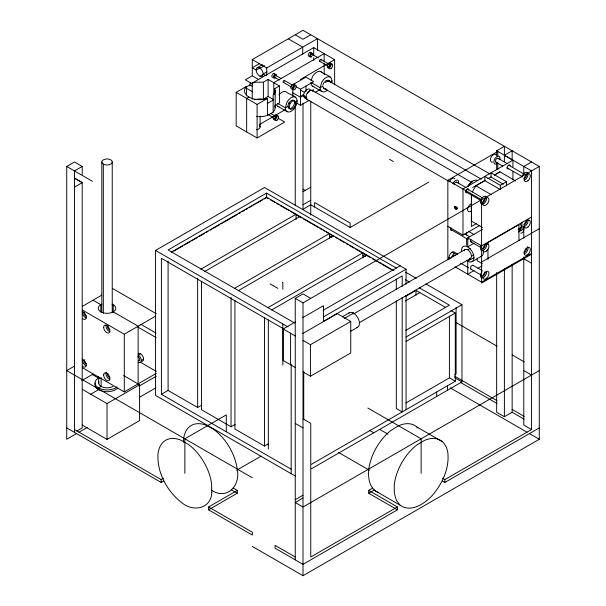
<?xml version="1.0" encoding="UTF-8"?>
<svg xmlns="http://www.w3.org/2000/svg" width="606" height="606" viewBox="0 0 606 606"><rect width="100%" height="100%" fill="white"/><g stroke="black" fill="none" stroke-linecap="round" stroke-linejoin="round"><path stroke-width="0.91" d="M246.65 131.926L246.65 98.392L248.975 97.051M246.506 95.846L246.506 86.4L236.189 92.354L236.189 125.889L257.111 137.971L257.111 104.429L267.42 98.475L267.42 115.481L263.799 116.352A15.347 8.863 0 0 1 256.633 116.458M334.626 84.825L334.626 59.676L313.711 47.594L252.232 83.09L252.232 99.157M457.038 207.441C457.666 209.752 454.432 207.35 455.977 206.502M523.682 226.811L523.682 230.515A8.772 5.06 60 0 1 520.796 233.196M274.707 105.732L279.442 103.005L279.442 85.991L274.707 88.726L275.177 90.786L274.654 93.074L273.147 95.172L273.147 112.178L267.42 115.481M275.177 90.786L275.177 107.792L274.654 110.087L273.147 112.178M311.075 80.462L312.605 76.515A8.355 4.825 -60 0 1 320.96 71.697C324.195 74.871 332.02 75.174 331.997 80.893A8.355 4.825 -60 0 1 331.793 82.772M472.392 191.89L475.899 185.641M289.039 102.891L289.592 102.073A4.659 2.689 -60 0 1 292.092 100.255L293.569 100.384A4.659 2.689 -60 0 1 293.569 105.762A4.659 2.689 -60 0 1 288.91 108.451A4.659 2.689 -60 0 1 288.91 103.073L290.198 103.558L290.751 102.747A4.659 2.689 -60 0 1 293.251 100.922L293.933 100.838M293.425 100.346L294.728 101.05A4.659 2.689 -60 0 1 294.728 106.429A4.659 2.689 -60 0 1 290.069 109.125A4.659 2.689 -60 0 1 290.069 103.74L290.198 103.558M246.506 86.4L244.998 88.491A15.347 8.863 0 0 0 263.799 99.346L267.42 98.475M325.596 82.628L327.248 81.166L329.573 80.931A4.659 2.689 -60 0 1 330.429 82.151M471.521 210.729L470.688 211.342A4.386 2.53 -60 0 1 467.582 209.555A4.386 2.53 -60 0 1 470.688 204.184L471.521 203.836M76.53 433.616L66.721 439.282L66.721 166.445L74.47 161.969L82.219 166.445L82.219 174.505M252.528 84.007L245.301 79.833L252.278 75.803L252.278 59.585L303 30.3L512.153 150.78L512.153 160.226M259.641 63.501L252.278 67.751L256.171 70.001A4.931 2.848 60 0 0 259.656 76.038L260.565 76.424A4.931 2.848 60 0 0 263.148 74.023L266.92 71.849M82.219 166.445L74.47 170.922L74.47 432.389M310.749 34.777L303 39.254L295.251 34.777M257.194 67.743L262.474 64.691M259.944 67.819L256.171 70.001A4.931 2.848 60 0 1 259.656 67.986L260.565 68.645A4.931 2.848 60 0 1 263.148 74.023L266.011 75.682M260.027 68.251L264.549 65.637M252.278 59.585L266.731 67.933L317.453 38.648L317.453 50.359M260.027 76.197L263.178 74.379M245.301 87.597L249.907 84.938L252.316 86.325M74.47 187.14L82.219 182.671L74.47 178.194M252.232 83.09L255.853 82.227L263.39 82.196L268.117 79.462L279.442 85.991M254.043 99.664L259.822 98.929L263.39 99.202L268.117 96.468L273.783 99.732L267.314 103.467M300.462 79.401L334.626 59.676M292.774 84.734L305.954 77.129L313.703 81.605L300.523 89.211L295.872 86.529M300.523 96.377L303.629 94.581M312.151 90.559L313.703 89.658M295.19 102.141L297.145 101.005C297.175 95.286 289.35 94.99 286.115 91.817A8.355 4.825 -60 0 0 278.987 94.847M330.035 82.022L331.997 80.893M259.482 124.518L273.397 116.481M274.215 116.011L284.865 109.868M315.158 92.37L320.074 89.536M296.645 103.088L300.523 105.323L309.052 100.399M257.111 137.971L284.676 122.048L278.237 118.337M295.592 476.24L155.545 395.377L155.545 250.437L264.542 187.504L406.065 269.208L406.065 284.275M396.316 268.057L266.549 193.132L168.097 249.975L294.599 323.013M171.346 252.149L266.549 197.185L393.923 270.723M173.793 251.164L182.739 245.998M184.368 245.059L190.064 241.764M191.693 240.824L197.389 237.537M199.01 236.598L204.707 233.31M206.335 232.371L207.964 231.431M210.403 230.022L212.032 229.083M213.66 228.144L219.357 224.856M220.985 223.917L237.257 214.524M238.885 213.585L240.506 212.645M242.135 211.706L244.574 210.297M246.203 209.358L247.831 208.411M249.46 207.472L251.899 206.063M253.528 205.123L255.156 204.184M256.785 203.245L262.481 199.957M264.102 199.018L266.549 197.609L268.14 198.533M82.446 306.295L101.785 295.13M303 191.708L310.749 187.231M303 204.775L310.749 200.298M200.881 269.2L296.084 214.236L296.084 219.387M204.76 271.435L299.955 216.478L299.955 216.903M82.477 310.067L124.291 334.217L155.545 316.173M74.47 366.122L66.721 370.599L252.331 477.763M234.295 288.486L329.49 233.53L329.49 238.673M81.757 380.583L92.953 374.122M238.173 290.728L333.368 235.764L333.368 236.189L329.49 233.954M303 103.126L303 209.252L310.749 204.775L350.132 227.515L428.897 182.042M140.501 353.775L138.176 355.116A4.386 2.53 60 0 1 141.274 360.487A4.386 2.53 60 0 1 138.176 362.282M496.647 155.5L496.647 150.78L504.397 146.304L504.397 161.726M447.842 259.898L447.842 180.285L497.791 151.439L497.791 156.151M141.274 360.487L143.599 359.146M282.457 282.502L282.843 282.275L282.843 289.297M512.153 150.78L504.397 155.287L512.926 160.181L512.926 166.771M90.748 394.188L98.498 389.719L98.498 387.923L101.119 386.416L101.119 377.44M512.926 160.181L462.976 189.019L462.976 235.12L447.842 226.386M472.756 187.459L484.845 180.474M487.951 178.687L491.049 176.891M494.276 175.028L499.927 171.771L515.683 181.042M484.845 180.656L484.845 176.391L500.351 185.345L500.351 189.602L484.845 180.656L475.899 185.822L491.33 194.731M494.276 175.21L499.927 171.945M267.708 307.78L362.903 252.816L362.903 257.967M82.477 367.751L124.291 391.893L156.227 373.394M82.219 389.272L107.027 403.588L139.585 384.795L123.669 375.561M139.069 386.143L156.242 376.235M271.586 310.014L366.781 255.058L366.781 255.482M295.251 559.853L295.251 298.387L303 293.91L310.749 298.387M252.331 546.445L303 575.7L539.279 439.282L539.279 166.445L531.53 161.969L523.781 166.445L523.781 173.975M454.432 207.282A1.644 0.947 60 0 1 456.174 207.123A1.644 0.947 60 0 1 456.174 209.449A1.644 0.947 60 0 1 454.432 207.282L455.591 207.055M456.757 208.623L457.53 208.176M500.351 185.345L506.555 181.762L506.555 186.027M76.795 431.048L82.219 427.919L82.219 182.557L74.47 178.081M78.985 432.207L87.158 427.48M139.486 397.271L155.833 387.832M539.279 166.445L303 302.864L295.251 298.387M283.843 328.982L161.416 258.308L161.416 394.301L168.097 390.446L197.632 407.497L201.7 405.149M295.251 321.983L283.154 328.967L283.154 360.479L295.251 367.456M302.508 317.794L323.468 305.697L323.468 321.453M323.089 310.333L400.187 265.822M476.263 223.652L471.362 226.485L471.362 195.39M82.219 425.071L107.027 439.395L139.585 420.594L139.585 384.795M462.976 235.12L479.354 225.667M323.293 316.999L406.065 269.208M474.059 243.233L467.749 246.884L467.749 237.878L482.437 229.394M323.271 321.491L402.195 275.927L402.195 286.312M302.561 333.656L337.231 313.643L350.753 321.453L350.753 352.957L310.439 376.228L303 371.932M342.375 316.779L349.367 312.741M344.216 318.536L353.548 313.15A8.355 4.825 60 0 1 359.252 321.506A8.355 4.825 60 0 1 356.502 327.588M353.381 314.037L465.135 249.52M467.749 249.778L470.203 248.362M531.53 217.024L481.581 245.862L467.749 237.878M303 340.428L310.439 344.723L350.753 321.453M471.438 256.171L473.892 254.755M518.115 229.227L521.387 227.333M359.419 322.612L470.354 258.565M405.512 296.425L416.004 290.365L445.425 307.356M474.059 257.558L467.749 261.201L467.749 274.185L474.059 270.534M518.372 231.977L523.895 228.78M350.73 331.247L357.722 327.21M472.127 261.64L481.603 256.171M405.353 300.993L419.882 292.607M481.581 262.027L539.279 228.712M478.028 268.246L482.073 265.913M201.503 281.298L201.503 409.732L231.045 426.783L235.113 424.435M531.53 253.331L481.581 282.169L455.008 266.829M531.53 254.225L481.581 283.063L481.581 199.76L447.842 180.285M405.838 330.338L449.417 305.182L419.216 287.744M406.065 336.997L461.969 304.72L461.969 381.878L311.492 468.756M74.47 429.548L161.143 479.588L163.605 478.172M66.721 427.919L161.143 482.429L163.605 481.012M406.065 341.473L455.295 313.052L455.295 381.257L311.492 464.279M234.916 300.584L234.916 429.025L264.451 446.077L268.519 443.728M236.696 470.211L261.072 456.144M208.57 506.972L237.272 490.405L237.272 493.246L208.57 509.813L208.57 506.972L252.331 532.235L252.331 535.075L208.57 509.813M405.838 403.028L449.417 377.864L455.295 381.257M454.606 374.872L456.091 374.016L456.091 307.674M295.251 499.692L303 495.223M303 498.064L295.251 502.541L303 507.01L539.279 370.599M368.728 490.405L397.43 506.972L397.43 509.813L368.728 493.246L368.728 490.405L372.819 488.042M368.728 493.246L374.455 489.943M496.647 272.548L496.647 412.254L504.397 416.723L512.153 412.254L524.122 419.163M397.43 506.972L310.749 557.012L310.749 423.329L303 418.852M442.395 478.172L444.857 479.588L531.53 429.548L531.53 170.922L496.647 150.78M397.43 509.813L303 564.33L275.094 548.218L275.094 545.377L295.251 557.012M442.395 481.012L444.857 482.429L539.279 427.919M322.907 85.151A4.659 2.689 -60 0 1 323.755 82.954L326.089 80.5L328.414 80.265A4.659 2.689 -60 0 1 329.27 81.477M306.212 97.877L304.644 97.74L303.629 95.475A4.931 2.848 -60 0 1 306.212 90.097A4.931 2.848 -60 0 1 310.136 89.703M294.728 101.05L292.781 100.172M417.89 428.056A38.292 22.104 -60 0 0 398.536 425.813L391.468 430.055A38.292 22.104 -60 0 0 368.637 470.688C368.001 478.929 369.895 489.519 378.705 492.633M399.998 505.124C410.883 512.956 424.291 503.98 432.002 495.753C442.13 484.149 449.341 468.915 447.91 453.227A38.292 22.104 -60 0 0 424.132 440.592L417.064 444.834A38.292 22.104 -60 0 0 394.233 485.467L394.377 493.549L396.339 500.253L399.998 505.124L374.402 490.345M211.274 490.065C226.932 500.632 240.749 485.686 237.219 469.355A38.292 22.104 60 0 0 213.448 429.268L206.381 425.351A38.292 22.104 60 0 0 183.55 439.623L183.595 442.236M512.153 150.811L531.53 161.969M498.049 158.295L507.381 163.688M508.616 165.143L524.084 174.073M288.274 38.807L302.727 47.147L302.727 54.404M309.833 52.517L311.386 53.419L311.386 54.313A1.098 0.636 -60 0 0 310.605 55.654A1.098 0.636 -60 0 0 311.386 56.1M311.931 54.26L318.408 57.994M320.839 59.403L328.952 64.084M507.07 167.824L522.531 176.755M495.852 162.097L502.851 166.135M319.741 61.297L327.861 65.986M506.555 181.762L491.049 172.808L491.049 177.073L503.291 184.141M328.202 80.651L489.739 173.914M326.49 80.333L327.649 80.999M313.832 86.544A8.355 4.825 -60 0 1 310.878 82.34L320.18 87.711L322.793 86.203L323.49 88.067L481.255 179.141M312.605 86.166L321.907 91.536M312.226 90.355L471.71 182.429M273.397 73.553L274.95 74.447A2.189 1.265 -60 0 1 276.442 75.841M275.495 75.288L281.169 78.568M284.403 80.439L292.524 85.12M300.523 90.105L304.401 92.347M456.674 182.179L466.006 187.572M274.397 77.189L279.26 80M283.313 82.333L291.425 87.022M467.249 189.027L482.709 197.957M306.333 97.043L303.629 95.475L300.523 97.271L292.774 92.794M303.742 96.452L306.454 98.013M304.091 97.225L306.803 98.786M304.644 97.74L307.356 99.301M307.007 99.399L448.501 181.088M465.696 191.708L481.164 200.639M520.796 226.992L523.781 228.712M296.773 100.793L297.145 101.005A8.355 4.825 -60 0 1 291.244 111.239A8.355 4.825 -60 0 1 285.335 107.83L277.654 103.399M252.278 75.803L258.701 79.515M294.539 102.52L295.69 103.187M389.514 159.302L393.392 161.544M288.91 103.073L290.069 103.74M289.107 106.989L287.948 106.323L285.335 107.83L287.062 102.005A8.355 4.825 -60 0 1 295.417 97.187M246.104 88.059L252.528 91.771M277.76 106.285L287.062 111.656M482.399 227.439L471.521 221.16L471.521 195.147M236.189 92.354L257.111 104.429M523.781 258.701L531.53 263.178M270.829 113.549L274.882 115.89M268.11 114.511L273.791 117.791M468.279 231.227L473.968 234.507M464.847 233.984L469.627 236.741M450.561 229.318L468.082 239.431M470.923 241.809L480.899 247.566M482.384 263.746L477.217 260.762L477.217 258.247M452.114 252.164L454.439 253.513A4.386 2.53 -60 0 1 457.432 254.437M473.112 265.345L482.323 270.655M460.53 263.14L468.521 267.754M470.923 269.14L480.899 274.897M449.008 257.535L450.561 258.436M303 189.186L305.326 190.526M405.588 272.17L416.208 278.298M426.018 283.964L461.969 304.72M270.534 199.912L275.329 202.677M276.919 203.601L278.518 204.525M280.116 205.442L288.895 210.517M290.494 211.433L295.281 214.198M296.084 214.66L301.553 217.819M303.151 218.743L311.136 223.349M312.726 224.273L318.317 227.5M319.915 228.424L321.513 229.341M323.104 230.265L324.702 231.189M326.301 232.106L328.694 233.492M335.762 237.575L337.36 238.491M338.959 239.415L344.541 242.642M346.14 243.567L347.738 244.483M349.336 245.407L354.124 248.172M355.722 249.096L361.305 252.323M362.903 253.24L369.971 257.323M372.364 258.709L377.159 261.474M378.75 262.39L380.348 263.315M381.947 264.239L390.726 269.306M329.444 235.916L331.891 237.332M362.903 255.232L365.35 256.649M405.346 279.737L409.421 282.093M450.887 310.507L455.295 313.052M456.242 322.65L497.049 346.215M512.153 354.934L524.266 361.926M523.781 370.599L531.53 375.076M353.071 312.878L353.548 313.15L352.018 312.507A8.355 4.825 60 0 0 348.427 313.613M454.644 376.205L497.056 400.695M512.153 409.406L524.266 416.405M454.651 377.652L461.969 381.878M460.355 382.348L497.056 403.535M531.53 429.548L523.781 425.071L523.781 256.914M66.721 166.445L92.498 181.33M270.132 283.888L277.881 288.365M450.167 387.832L527.015 432.207M529.47 433.616L539.279 439.282M155.545 250.437L288.07 326.952M282.843 328.793L295.334 336.004M416.686 426.874L442.282 441.653M367.887 408.058L421.14 438.805L421.14 473.384M379.833 429.457L387.961 434.146M369.357 430.26L373.758 432.805M112.936 288.698L156.393 313.787M140.91 324.339L156.181 333.156M93.029 300.19L100.823 304.689L100.823 311.984M113.231 311.855L138.13 326.225L138.13 383.909M137.698 326.96L156.181 337.633M295.251 423.435L303 427.912M338.428 452.387L369.304 470.211M139.994 361.994L156.393 371.463M161.416 394.301L291.191 469.218M92.279 374.508L99.437 378.644M233.181 488.042L237.272 490.405M231.545 489.943L237.272 493.246M103.338 164.105L101.982 162.749A5.219 3.015 0 0 1 108.383 159.06L110.724 159.84A5.219 3.015 0 0 1 110.724 164.105A5.219 3.015 0 0 1 103.338 164.105L103.338 313.31M324.392 88.521L324.914 89.006A4.659 2.689 -60 0 0 326.392 89.135M320.96 71.697L321.9 72.569M323.49 88.067L323.755 88.34A4.659 2.689 -60 0 0 325.233 88.468M274.859 106.421L275.177 107.792M523.781 227.674L523.781 238.234M518.956 240.62L518.956 224.674L487.951 242.582L487.951 244.453M512.926 171.475L512.926 179.937M512.153 264.155L512.153 412.254M504.397 268.769L504.397 416.723M497.791 162.734L497.791 169.316M496.647 163.052L496.647 169.657M487.951 249.142L487.951 259.459M466.658 232.159L466.658 234.976M466.658 238.726L466.658 245.294M456.363 208.403L456.363 208.85M449.417 316.196L449.417 377.864M447.539 385.734L447.539 390.211M444.857 479.588L444.857 482.429M436.676 392.006L436.676 396.483M416.004 290.365L416.004 295.039M406.065 295.569L406.065 409.679M402.195 297.644L402.195 411.921L396.316 408.527L396.316 300.879M396.316 279.146L396.316 289.539M350.132 227.515L350.132 223.038L314.628 202.54L314.628 207.017M324.165 61.865L324.165 53.639L273.783 82.727L273.783 94.589M324.165 63.698L324.165 74.667M313.711 47.594L313.711 55.82M313.711 57.646L313.711 60.388M310.749 101.141L310.749 215.13M310.439 344.723L310.439 376.228M305.954 86.082L305.954 91.453M303.742 371.486L303.742 419.647M303 302.288L303 575.7M300.523 89.211L300.523 105.323M295.251 106.209L295.251 205.851M292.774 89.211L292.774 96.377M291.191 364.388L291.191 473.695M290.6 333.262L290.6 364.774M282.843 323.945L282.843 365.176M272.995 77.303A2.189 1.265 -60 0 1 271.867 75.917A2.189 1.265 -60 0 1 273.533 73.485A2.189 1.265 -60 0 1 274.95 74.447L274.95 75.349M274.707 88.726L274.707 94.4M268.329 319.862L268.329 449.016M268.117 79.462L268.117 96.468M266.731 67.933L266.731 75.189M266.549 193.132L266.549 197.609M264.451 317.635L264.451 446.077M263.39 82.196L263.39 99.202M260.11 115.988L260.11 127.002M231.045 297.402L231.045 426.783M226.303 431.76L226.303 414.875L184.86 438.805L184.86 473.384M197.632 278.116L197.632 407.497M168.097 261.065L168.097 390.446M161.143 479.588L161.143 482.429M124.291 334.217L124.291 391.893M113.231 304.689L113.231 311.984M112.246 161.969L112.246 312.12M107.027 403.588L107.027 439.395M101.808 161.969L101.808 312.12M98.672 376.72L98.672 383M468.097 186.375A8.552 4.939 -60 0 1 472.369 181.861M259.444 125.578A4.931 2.848 0 0 1 256.452 129.76M312.287 90.756A4.931 2.848 -60 0 1 312.84 91.271M307.356 93.604A4.931 2.848 -60 0 1 309.825 90.998M310.726 90.62A4.931 2.848 -60 0 1 311.567 90.536M327.619 90.006A8.355 4.825 -60 0 1 324.558 91.771L323.134 91.915A8.355 4.825 -60 0 1 320.18 87.711L321.907 81.886A8.355 4.825 -60 0 1 330.262 77.068M278.987 106.664A8.355 4.825 -60 0 1 276.821 105.414M275.722 77.341A2.189 1.265 -60 0 1 273.45 77.568A2.189 1.265 -60 0 1 274.95 74.447M274.745 77.22A1.098 0.636 -60 0 1 274.2 76.439A1.098 0.636 -60 0 1 275.147 75.258A1.098 0.636 -60 0 1 275.7 76.038M284.055 82.136A1.098 0.636 -60 0 1 283.093 81.984A1.098 0.636 -60 0 1 283.79 80.53A1.098 0.636 -60 0 1 284.631 80.939M275.351 116.329A1.098 0.636 -60 0 1 275.866 117.238A1.098 0.636 -60 0 1 274.76 118.306M274.76 116.761A1.098 0.636 -60 0 1 274.95 116.557M293.455 85.704A1.098 0.636 -60 0 1 293.334 86.855A1.098 0.636 -60 0 1 292.395 87.537M311.386 54.313A1.098 0.636 -60 0 1 312.158 54.76M320.294 61.244A1.098 0.636 -60 0 1 319.529 60.638A1.098 0.636 -60 0 1 320.559 59.358A1.098 0.636 -60 0 1 320.96 60.411M311.779 56.706A2.189 1.265 -60 0 1 309.833 56.1A2.189 1.265 -60 0 1 308.287 55.358A2.189 1.265 -60 0 1 309.56 52.699A2.189 1.265 -60 0 1 311.332 52.98M309.833 56.1A2.189 1.265 -60 0 1 311.779 53.245A2.189 1.265 -60 0 1 312.726 55.328M329.77 64.554A1.098 0.636 -60 0 1 329.831 65.69A1.098 0.636 -60 0 1 328.831 66.501M466.665 260.474A8.772 5.06 60 0 0 473.657 255.308A8.772 5.06 60 0 0 463.363 246.445L462.378 247.362A8.772 5.06 60 0 0 461.636 251.763M483.421 252.157A8.772 5.06 60 0 1 480.316 256.565M452.894 183.838A4.386 2.53 -60 0 1 456.765 180.088A4.386 2.53 -60 0 1 458.575 183.277M454.083 184.482A2.189 1.265 -60 0 1 455.583 182.292A2.189 1.265 -60 0 1 457.075 182.754M449.425 181.838A4.386 2.53 -60 0 1 454.795 178.74M497.753 163.188A4.386 2.53 -60 0 1 493.86 162.294A4.386 2.53 -60 0 1 497.223 156.469A4.386 2.53 -60 0 1 499.942 159.393M496.549 162.158A2.189 1.265 -60 0 1 495.852 159.56A2.189 1.265 -60 0 1 498.45 158.87M492.678 162.113A4.386 2.53 -60 0 1 491.292 156.924A4.386 2.53 -60 0 1 496.481 155.537M508.616 168.726A2.189 1.265 -60 0 1 507.07 167.976A2.189 1.265 -60 0 1 508.351 165.324A2.189 1.265 -60 0 1 510.116 165.605M466.847 192.776A2.189 1.265 -60 0 1 465.719 191.39A2.189 1.265 -60 0 1 467.385 188.958A2.189 1.265 -60 0 1 468.794 189.92M457.189 208.926A1.644 0.947 60 0 1 455.659 208.161A1.644 0.947 60 0 1 455.356 206.252M484.868 198.548A2.189 1.265 -60 0 1 484.626 200.851A2.189 1.265 -60 0 1 482.755 202.215M527.584 246.657A4.386 2.53 -60 0 1 527.356 250.763A4.386 2.53 -60 0 1 524.092 253.922M525.993 248.104A2.189 1.265 -60 0 1 525.993 250.634A2.189 1.265 -60 0 1 523.804 251.899M527.584 219.334A4.386 2.53 -60 0 1 524.894 226.25A4.386 2.53 -60 0 1 522.213 222.432M526.243 221.001A2.189 1.265 -60 0 1 525.841 223.546A2.189 1.265 -60 0 1 523.804 224.568M486.209 243.218A4.386 2.53 -60 0 1 485.989 247.316A4.386 2.53 -60 0 1 482.724 250.475M481.975 250.551A4.386 2.53 -60 0 1 481.331 245.294M484.626 244.657A2.189 1.265 -60 0 1 484.755 246.937A2.189 1.265 -60 0 1 482.755 248.551M486.52 271.23A4.386 2.53 -60 0 1 482.724 277.806M481.975 277.881A4.386 2.53 -60 0 1 481.975 271.677M484.626 271.988A2.189 1.265 -60 0 1 484.755 274.268A2.189 1.265 -60 0 1 482.755 275.881M471.619 269.2A2.189 1.265 -60 0 1 470.786 266.86A2.189 1.265 -60 0 1 473.362 265.572M449.425 259.088A4.386 2.53 -60 0 1 450.925 253.126A4.386 2.53 -60 0 1 455.106 253.088M451.712 230.378A2.189 1.265 -60 0 1 451.015 227.788M467.847 186.231A9.87 5.696 -60 0 1 477.71 180.535M471.619 241.87A2.189 1.265 -60 0 1 470.923 239.279M481.975 204.214A4.386 2.53 -60 0 1 481.747 198.306A4.386 2.53 -60 0 1 486.58 197.829A4.386 2.53 -60 0 1 482.724 204.139M521.902 177.134A4.386 2.53 -60 0 1 524.493 173.013A4.386 2.53 -60 0 1 527.584 172.99M527.894 173.672A4.386 2.53 -60 0 1 524.092 180.255M525.675 174.331A2.189 1.265 -60 0 1 526.129 176.71A2.189 1.265 -60 0 1 523.804 178.232M451.44 257.891A4.386 2.53 -60 0 1 454.439 253.513M453.341 256.459A2.189 1.265 -60 0 1 455.78 255.421M464.181 250.876A5.219 3.015 60 0 1 469.991 251.96A5.219 3.015 60 0 1 469.589 258.8M117.473 388.272A12.059 6.961 0 0 1 102.414 391.226A12.059 6.961 0 0 1 95.377 382.992M112.936 386.416A8.355 4.825 0 0 1 102.853 387.181A8.355 4.825 0 0 1 98.96 381.757M116.905 386.992A12.059 6.961 0 0 1 99.278 388.34A12.059 6.961 0 0 1 98.498 378.076M250.013 85.802A4.386 2.53 -60 0 1 250.323 82.908M307.772 99.634A5.219 3.015 -60 0 1 307.007 93.369A5.219 3.015 -60 0 1 312.817 90.9M520.304 223.697A5.219 3.015 60 0 1 518.653 229.871M520.69 227.856A4.386 2.53 60 0 1 518.501 229.129M521.425 230.727A7.673 4.431 60 0 1 518.615 229.106M137.774 356.737A2.189 1.265 60 0 1 139.675 359.1A2.189 1.265 60 0 1 138.577 360.661M138.304 353.556A4.386 2.53 60 0 1 142.963 356.601A4.386 2.53 60 0 1 142.054 361.35M112.057 304.121A8.772 5.06 0 0 1 113.58 311.635A8.772 5.06 0 0 1 100.475 311.635A8.772 5.06 0 0 1 101.997 304.121M82.287 359.252A4.386 2.53 60 0 1 86.196 364.964A4.386 2.53 60 0 1 82.287 366.168M82.287 311.476A4.386 2.53 60 0 1 86.196 317.196A4.386 2.53 60 0 1 82.287 318.4M109.86 377.493A2.189 1.265 60 0 1 107.853 375.871A2.189 1.265 60 0 1 107.989 373.591M109.86 329.725A2.189 1.265 60 0 1 107.739 327.846A2.189 1.265 60 0 1 108.307 325.725M86.219 365.751A4.386 2.53 60 0 1 82.424 359.176M86.514 363.729A2.189 1.265 60 0 1 84.189 362.206A2.189 1.265 60 0 1 84.643 359.835M86.219 317.983A4.386 2.53 60 0 1 82.424 311.401M86.514 315.961A2.189 1.265 60 0 1 84.476 314.931A2.189 1.265 60 0 1 84.075 312.385M109.891 331.649A4.386 2.53 60 0 1 106.088 325.066M109.891 379.417A4.386 2.53 60 0 1 106.626 376.25A4.386 2.53 60 0 1 106.398 372.152M211.767 492.375C211.342 508.919 192.837 512.297 181.868 502.73C167.195 491.428 157.121 473.172 157.954 454.402A38.292 22.104 60 0 1 180.785 440.13L187.852 444.046A38.292 22.104 60 0 1 211.623 484.133L211.767 492.375M277.184 120.064A2.742 1.583 -60 0 0 278.056 115.822A2.742 1.583 -60 0 0 274.813 118.693A2.742 1.583 -60 0 0 277.184 120.064M275.647 119.177A2.742 1.583 -60 0 0 276.518 114.935A2.742 1.583 -60 0 0 273.276 117.814A2.742 1.583 -60 0 0 275.647 119.177M294.819 89.294A2.742 1.583 -60 0 0 295.69 85.052A2.742 1.583 -60 0 0 292.448 87.923A2.742 1.583 -60 0 0 294.819 89.294M293.289 88.408A2.742 1.583 -60 0 0 294.152 84.166A2.742 1.583 -60 0 0 290.91 87.037A2.742 1.583 -60 0 0 293.289 88.408M331.255 68.258A2.742 1.583 -60 0 0 332.126 64.016A2.742 1.583 -60 0 0 328.884 66.887A2.742 1.583 -60 0 0 331.255 68.258M329.717 67.372A2.742 1.583 -60 0 0 330.588 63.13A2.742 1.583 -60 0 0 327.346 66.009A2.742 1.583 -60 0 0 329.717 67.372M528.023 254.338A4.386 2.53 -60 0 0 529.417 247.543A4.386 2.53 -60 0 0 524.228 252.141A4.386 2.53 -60 0 0 528.023 254.338M528.023 227.008A4.386 2.53 -60 0 0 529.417 220.213A4.386 2.53 -60 0 0 524.228 224.818A4.386 2.53 -60 0 0 528.023 227.008M486.656 250.892A4.386 2.53 -60 0 0 488.042 244.104A4.386 2.53 -60 0 0 482.853 248.702A4.386 2.53 -60 0 0 486.656 250.892M486.656 204.555A4.386 2.53 -60 0 0 488.042 197.761A4.386 2.53 -60 0 0 482.853 202.359A4.386 2.53 -60 0 0 486.656 204.555M528.031 180.671A4.386 2.53 -60 0 0 529.424 173.877A4.386 2.53 -60 0 0 524.235 178.482A4.386 2.53 -60 0 0 528.031 180.671M486.656 278.222A4.386 2.53 -60 0 0 488.042 271.427A4.386 2.53 -60 0 0 482.853 276.033A4.386 2.53 -60 0 0 486.656 278.222M103.656 327.278A4.386 2.53 60 0 0 108.307 333.065A4.386 2.53 60 0 0 108.307 326.861A4.386 2.53 60 0 0 103.656 327.278M103.656 375.046A4.386 2.53 60 0 0 108.307 380.833A4.386 2.53 60 0 0 108.307 374.629A4.386 2.53 60 0 0 103.656 375.046"/></g></svg>
